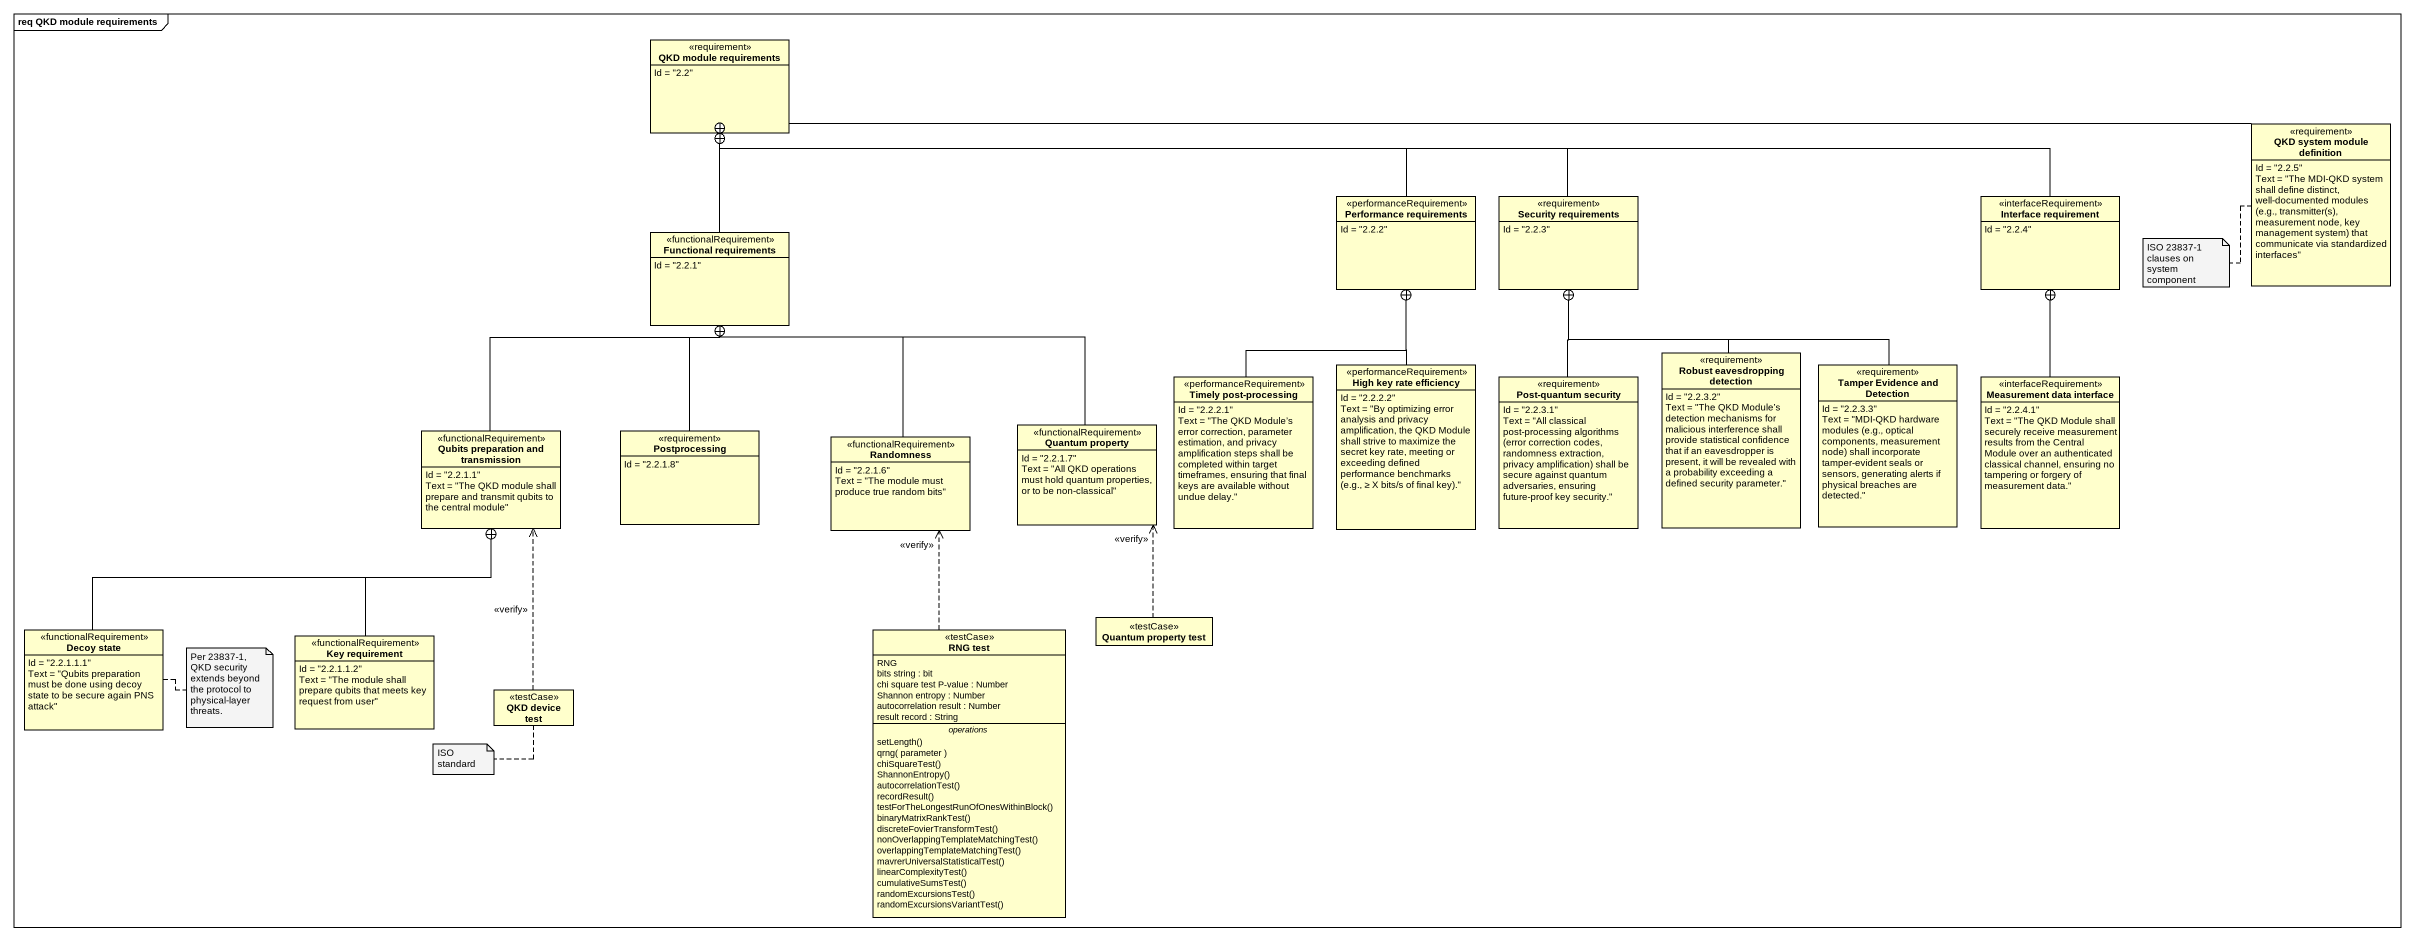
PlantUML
@startuml
mainframe req QKD module requirements
hide circle
hide empty members
class "QKD module requirements" as QKD_module_requirements <<requirement>> {
  Id = "2.2"
}
class "QKD system module definition" as QKD_system_module_definition <<requirement>> {
  Id = "2.2.5"
  {field} Text = "The MDI-QKD system shall define distinct, well-documented modules (e.g., transmitter(s), measurement node, key management system) that communicate via standardized interfaces"
}
class "Performance requirements" as Performance_requirements <<performanceRequirement>> {
  Id = "2.2.2"
}
class "Security requirements" as Security_requirements <<requirement>> {
  Id = "2.2.3"
}
class "Interface requirement" as Interface_requirement <<interfaceRequirement>> {
  Id = "2.2.4"
}
class "Functional requirements" as Functional_requirements <<functionalRequirement>> {
  Id = "2.2.1"
}
class "High key rate efficiency" as High_key_rate_efficiency <<performanceRequirement>> {
  Id = "2.2.2.2"
  {field} Text = "By optimizing error analysis and privacy amplification, the QKD Module shall strive to maximize the secret key rate, meeting or exceeding defined performance benchmarks (e.g., ≥ X bits/s of final key)."
}
class "Robust eavesdropping detection" as Robust_eavesdropping <<requirement>> {
  Id = "2.2.3.2"
  Text = "The QKD Module’s detection mechanisms for malicious interference shall provide statistical confidence that if an eavesdropper is present, it will be revealed with a probability exceeding a defined security parameter."
}
class "Tamper Evidence and Detection" as Tamper_Evidence_and <<requirement>> {
  Id = "2.2.3.3"
  {field} Text = "MDI-QKD hardware modules (e.g., optical components, measurement node) shall incorporate tamper-evident seals or sensors, generating alerts if physical breaches are detected."
}
class "Timely post-processing" as Timely_post_processing <<performanceRequirement>> {
  Id = "2.2.2.1"
  Text = "The QKD Module’s error correction, parameter estimation, and privacy amplification steps shall be completed within target timeframes, ensuring that final keys are available without undue delay."
}
class "Post-quantum security" as Post_quantum_security <<requirement>> {
  Id = "2.2.3.1"
  {field} Text = "All classical post-processing algorithms (error correction codes, randomness extraction, privacy amplification) shall be secure against quantum adversaries, ensuring future-proof key security."
}
class "Measurement data interface" as Measurement_data_interface <<interfaceRequirement>> {
  Id = "2.2.4.1"
  Text = "The QKD Module shall securely receive measurement results from the Central Module over an authenticated classical channel, ensuring no tampering or forgery of measurement data."
}
class "Qubits preparation and transmission" as Qubits_preparation_and <<functionalRequirement>> {
  Id = "2.2.1.1"
  Text = "The QKD module shall prepare and transmit qubits to the central module"
}
class Postprocessing <<requirement>> {
  Id = "2.2.1.8"
}
class Randomness <<functionalRequirement>> {
  Id = "2.2.1.6"
  Text = "The module must produce true random bits"
}
class "Quantum property" as Quantum_property <<functionalRequirement>> {
  Id = "2.2.1.7"
  Text = "All QKD operations must hold quantum properties, or to be non-classical"
}
class "Decoy state" as Decoy_state <<functionalRequirement>> {
  Id = "2.2.1.1.1"
  Text = "Qubits preparation must be done using decoy state to be secure again PNS attack"
}
class "Key requirement" as Key_requirement <<functionalRequirement>> {
  Id = "2.2.1.1.2"
  Text = "The module shall prepare qubits that meets key request from user"
}
class "RNG test" as RNG_test <<testCase>> {
  RNG
  bits string : bit
  chi square test P-value : Number
  Shannon entropy : Number
  autocorrelation result : Number
  result record : String
  -- operations --
  setLength()
  qrng( parameter )
  chiSquareTest()
  ShannonEntropy()
  autocorrelationTest()
  recordResult()
  testForTheLongestRunOfOnesWithinBlock()
  binaryMatrixRankTest()
  discreteFovierTransformTest()
  nonOverlappingTemplateMatchingTest()
  overlappingTemplateMatchingTest()
  mavrerUniversalStatisticalTest()
  linearComplexityTest()
  cumulativeSumsTest()
  randomExcursionsTest()
  randomExcursionsVariantTest()
}
class "Quantum property test" as Quantum_property_test <<testCase>>
class "QKD device test" as QKD_device_test <<testCase>>
QKD_system_module_definition -left-+ QKD_module_requirements
Performance_requirements -left-+ QKD_module_requirements
Security_requirements -left-+ QKD_module_requirements
Interface_requirement -left-+ QKD_module_requirements
Functional_requirements -up-+ QKD_module_requirements
High_key_rate_efficiency -up-+ Performance_requirements
Robust_eavesdropping -up-+ Security_requirements
Tamper_Evidence_and -up-+ Security_requirements
Timely_post_processing -up-+ Performance_requirements
Post_quantum_security -up-+ Security_requirements
Measurement_data_interface -up-+ Interface_requirement
Qubits_preparation_and -up-+ Functional_requirements
Postprocessing -up-+ Functional_requirements
Randomness -up-+ Functional_requirements
Quantum_property -left-+ Functional_requirements
Decoy_state -right-+ Qubits_preparation_and
Key_requirement -up-+ Qubits_preparation_and
RNG_test .up.> Randomness : <<verify>>
Quantum_property_test .up.> Quantum_property : <<verify>>
QKD_device_test .up.> Qubits_preparation_and : <<verify>>
note left of QKD_system_module_definition : ISO 23837-1 clauses on system component
note right of Decoy_state : Per 23837-1, QKD security extends beyond the protocol to physical-layer threats.
note bottom of QKD_device_test : ISO standard
@enduml
